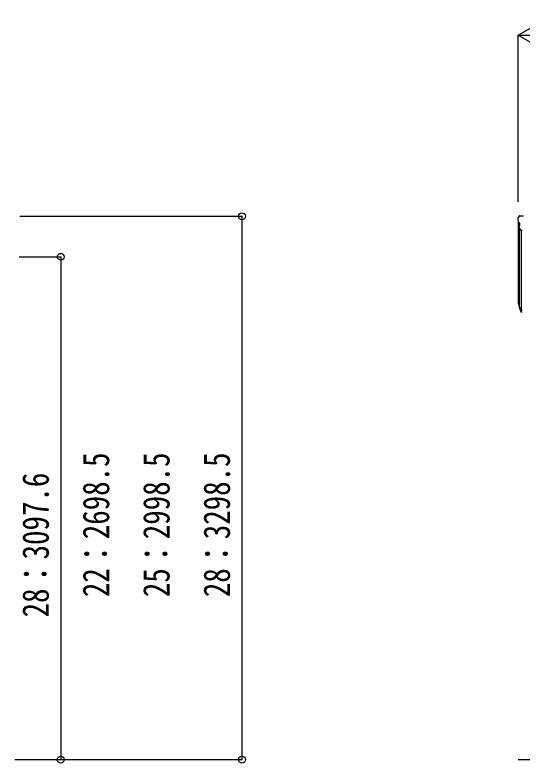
# Model space of a CAD drawing. Units: millimetres, scale not verified. Extents: x -16820 to 16820, y -11880 to 11880.
# Drawn here: x -8297 to -5777, y -6517 to -2801 of the extents above; entities that cross this region are included whole.
import ezdxf
from ezdxf.enums import TextEntityAlignment as Align

# ---------------------------------------------------------------- set-up
doc = ezdxf.new("R2010")
doc.units = ezdxf.units.MM
doc.header["$LTSCALE"] = 60
for name, color, linetype in [('0-4_YKK_13', 4, 'Continuous'), ('0-5_YKK_A1', 4, 'Continuous'), ('0-6_YKK_D', 6, 'Continuous')]:
    doc.layers.add(name, color=color, linetype=linetype)
doc.styles.add('ＭＳ ゴシック', font='')
doc.styles.get('ＭＳ ゴシック').set_extended_font_data('MS Gothic')

msp = doc.modelspace()

# ---------------------------------------------------------------- linework, layer by layer
at = {"layer": '0-4_YKK_13'}
for p, q in [((-5797.92, -3809.14), (-5797.92, -3809.77)), ((-5791.01, -3800.33), (-5795.08, -3806.14)), ((-5787.92, -3799.77), (-5790.25, -3799.91)), ((-5787.92, -3799.77), (-5769.42, -3799.77)), ((-5795.39, -3830.95), (-5790.07, -3834.02)), ((-5783.54, -3870.94), (-5792.55, -3855.35)), ((-5789.92, -3834.28), (-5789.92, -3850.56)), ((-5775.92, -3872.75), (-5781.13, -3872.43)), ((-5794.22, -4235.62), (-5790.95, -4242.69)), ((-5794.83, -4237), (-5790.95, -4244.95)), ((-5792.51, -4248.28), (-5792.17, -4252.68)), ((-5792.17, -4252.68), (-5783.36, -4276.23)), ((-5791.56, -4252.12), (-5783.36, -4268.3)), ((-5782.35, -4267.17), (-5790.11, -4251.76)), ((-5775.92, -4267.84), (-5781.05, -4267.84)), ((-5775.92, -4269.65), (-5780.77, -4269.65)), ((-5775.92, -4277.59), (-5780.77, -4277.59))]:
    msp.add_line(p, q, dxfattribs=at)
for centre, radius, start, end in [((-5794.92, -3809.14), 3, 93, 180), ((-5595.92, -3809.77), 202, 180, 184.94904), ((-5790.19, -3800.91), 1, 93.5, 145), ((-5791.02, -3826.58), 6.18, 185.7035, 224.99897), ((-5789.95, -3853.85), 3, 94.7167, 210), ((-5790.22, -3850.56), 0.3, 274.7167, 0), ((-5790.22, -3834.28), 0.3, 0, 60), ((-5780.95, -3869.44), 3, 210, 266.5), ((-5766.74, -4227.89), 29.53, 186.50806, 197.98144), ((-5765.33, -4226.13), 30.41, 187.1552, 198.19734)]:
    msp.add_arc(centre, radius, start, end, dxfattribs=at)
for centre, major_axis, ratio, start_param, end_param in [((-5707.27, -4228.32), (-89.06, 1.43), 0.57596, 6.1962358, 6.3678173), ((-5708.06, -4221.64), (87.93, 4.42), 0.541684, 3.0659337, 3.2228513), ((-5791.21, -4248.28), (1.3, 0), 0.90356, 1.3700892, 3.347195), ((-5705.29, -4232.09), (-89.07, 0), 0.90356, 0.2056023, 0.2515348), ((-5706, -4228.22), (-88.05, 0), 0.90356, 0.2662965, 0.3003836), ((-5780.77, -4266.94), (-3, 0), 0.90356, 0.5235988, 1.5707963), ((-5781.05, -4266.49), (-1.5, 0), 0.90356, 0.5235988, 1.5707963), ((-5780.77, -4274.88), (3, 0), 0.90356, 3.6651914, 4.712389)]:
    msp.add_ellipse(centre, major_axis=major_axis, ratio=ratio, start_param=start_param, end_param=end_param, dxfattribs=at)
at = {"layer": '0-5_YKK_A1'}
for p, q in [((-5795.92, -3830.34), (-5795.92, -4222.45)), ((-5790.95, -3858.11), (-5790.95, -4249.16)), ((-5781.92, -3872.28), (-5781.93, -4267.59)), ((-5795.92, -6500), (-4765.12, -6500))]:
    msp.add_line(p, q, dxfattribs=at)
at = {"layer": '0-6_YKK_D'}
for p, q in [((-5795.92, -2901.47), (-5622.72, -2801.47)), ((-5795.92, -3730.32), (-5795.92, -2900.47)), ((-5795.92, -2901.47), (-5622.72, -3001.47)), ((-5795.92, -2901.47), (-5449.51, -2901.47)), ((-8273.07, -3801.47), (-7167.66, -3801.47)), ((-7168.66, -3801.47), (-7168.66, -6500)), ((-8276.11, -4002.41), (-8067.66, -4002.41)), ((-8068.66, -4002.41), (-8068.66, -6500)), ((-8296.52, -6500), (-7167.66, -6500)), ((-8296.52, -6500), (-8067.66, -6500))]:
    msp.add_line(p, q, dxfattribs=at)
for centre in [(-7168.66, -3801.47), (-8068.66, -4002.41), (-8068.66, -6500), (-7168.66, -6500)]:
    msp.add_circle(centre, 17, dxfattribs=at)

# ---------------------------------------------------------------- texts
at = {"layer": '0-6_YKK_D', "style": 'ＭＳ ゴシック', "width": 0.8}
for s, p in [('22：2698.5', (-7788.66, -5693.13)), ('25：2998.5', (-7488.66, -5693.13)), ('28：3298.5', (-7188.66, -5693.13)), ('28：3097.6', (-8088.66, -5793.61))]:
    msp.add_text(s, height=132, rotation=90, dxfattribs=at).set_placement(p, align=Align.BOTTOM_LEFT)

doc.saveas('drawing.dxf')
